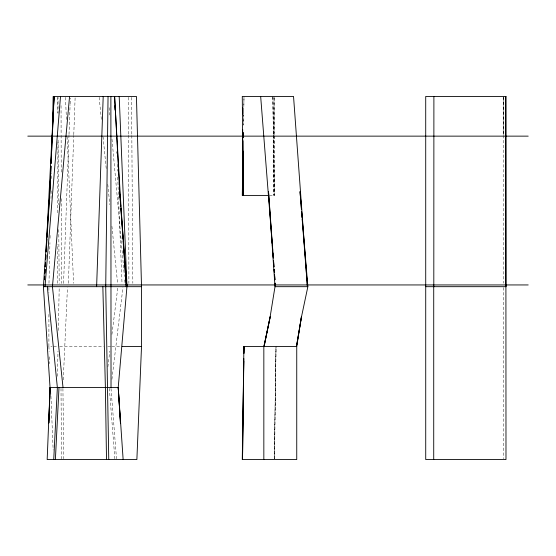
<?xml version="1.0" encoding="UTF-8"?>
<svg xmlns="http://www.w3.org/2000/svg" width="556" height="556" viewBox="0 0 556 556"><rect width="100%" height="100%" fill="white"/><g stroke="black" fill="none" stroke-linecap="round" stroke-linejoin="round"><path stroke-width="0.42" stroke-dasharray="2.78 2.08" d="M57.567 283.282L57.664 244.223M57.748 212.802L57.928 140.612M57.998 113.438L58.039 97.307M503.444 135.365L503.5 283.219M503.444 134.503L503.514 96.452M273.823 135.518L273.608 195.413L274.15 135.518M273.823 134.649L273.955 97.321M274.157 134.649L274.504 96.452M274.539 458.679L275.971 347.312M243.987 97.321L243.834 106.87L244.001 96.452M275.978 346.451L274.282 458.679L276.096 346.451M57.497 376.28L57.977 351.17M58.373 330.452L59.193 287.494M51.43 178.601L51.541 173.409M48.984 283.219L49.943 242.583M50.047 238.26L50.151 233.937M50.985 198.485L51.187 189.839M68.381 283.282L73.746 135.518M73.774 134.67L75.129 97.307M63.558 283.414L68.979 135.316M69.007 134.455L70.098 104.771M70.126 103.937L70.341 98.12M63.259 379.845L67.464 287.508M111.93 379.303L122.939 287.508M107.871 366.904L109.838 351.17M111.944 334.358L117.809 287.494M269.431 195.413L274.518 195.413L273.469 135.518M48.907 314.397L48.907 346.451L52.028 346.451M53.633 346.451L58.109 346.451M59.68 346.451L103.548 346.451M107.781 346.451L111.061 346.451M111.881 346.451L120.582 346.451M99.156 97.272L101.47 120.638M103.069 136.734L106.335 169.775M107.774 184.307L109.789 204.664M111.93 226.25L117.58 283.345M109.143 107.683L109.81 115.009M111.992 139.167L124.44 276.513M124.746 279.904L125.051 283.289M111.005 388.429L116.51 458.756M109.358 388.324L114.856 458.797M65.476 97.321L66.463 119.936M67.186 136.637L73.587 283.289M116.677 151.656L116.746 153.352M117.198 164.395L117.469 171.185M117.712 177.135L122.021 283.282M48.907 346.451L49.116 351.628M49.331 356.813L49.609 363.714M50.742 391.341L53.147 450.047M272.801 97.321L273.455 134.649M272.787 96.452L273.399 134.649M273.413 135.518L274.379 195.413L274.122 135.518M62.918 388.429L63.794 458.756M61 388.324L61.549 458.797M57.761 97.272L57.88 112.917M58.088 140.077L58.582 204.664M58.776 229.538L59.186 283.345M131.564 97.307L131.821 134.67M131.828 135.518L132.835 283.282M273.962 96.452L274.122 134.649M61.042 105.605L61.118 134.455M61.118 135.316L61.223 173.312M61.285 198.694L61.514 283.414M503.236 97.321L503.284 134.503L503.229 96.452M128.589 97.286L128.644 134.455M128.644 135.316L128.895 283.414M503.5 287.549L503.5 458.679M48.907 287.549L48.907 292.748M243.709 114.682L243.542 125.1L243.688 114.682"/><path stroke-width="0.83" d="M111.026 387.574L110.88 96.452M433.805 286.681L433.895 96.452M505.911 286.681L505.828 96.452L505.988 459.548L425.729 459.548L425.715 96.452L506.009 96.452M242.694 129.444L242.416 195.413L243.125 151.142M242.757 113.813L242.784 107.739M108.045 96.452L105.73 286.681L108.761 459.548M243.806 361.129L242.527 459.548L243.882 346.451L296.744 346.451L301.456 316.566L296.48 346.451L301.547 316.566L307.857 286.681L301.658 211.454M243.903 353.359L243.994 346.451L243.889 353.359M243.417 132.912L243.347 137.256L243.368 132.912M243.813 358.537L242.263 459.548L296.744 459.548L296.744 346.451M242.694 171.978L242.284 195.413L268.166 195.413M52.236 140.557L53.174 96.452L136.435 96.452L141.516 286.681L141.516 346.451L136.88 459.548L47.17 459.548L50.089 387.574L48.845 423.033L50.047 387.574L43.403 286.681L50.422 182.959L47.079 237.412M96.619 286.681L103.201 96.452M51.451 154.985L51.076 163.596L54.085 96.452L46.023 252.021M51.562 152.407L53.974 96.452M53.737 459.548L57.365 387.574L47.316 286.681M55.392 459.548L59.005 387.574M44.438 279.751L44.64 276.283M44.786 273.684L45.036 269.354M45.182 266.755L45.425 262.418M45.627 258.957L45.87 254.62M44.529 278.904L44.682 276.311M44.897 272.85L45.112 269.396M45.272 266.804L45.536 262.481M45.745 259.02L45.96 255.565M46.224 251.242L46.44 247.781M46.648 244.327L46.968 239.143M50.047 387.574L118.261 387.574L120.485 423.7L118.213 387.574L126.942 286.681L120.909 208.02M44.987 286.681L60.514 96.452M69.563 96.452L52.438 286.681L63.023 387.574M27.8 136.137L528.2 136.137M27.8 284.943L528.2 284.943M43.403 286.681L141.516 286.681M274.991 286.681L307.871 286.681M425.729 286.681L505.988 286.681M122.16 346.451L141.516 346.451M301.519 209.723L300.018 191.57L301.435 209.723M260.667 96.452L272.183 243.445M301.637 212.322L302.04 217.507M302.172 219.238L307.412 286.681L293.54 96.452L242.277 96.452L243.187 195.413L242.993 140.724M272.315 245.175L272.704 250.367M272.899 252.959L273.295 258.144M273.489 260.743L273.948 266.797M274.4 272.843L274.143 269.389L274.379 271.981M120.777 206.29L119.853 194.19L120.694 206.29M273.302 257.282L268.513 191.57L275.005 286.681L270.174 316.566L264.093 346.451L270.258 316.566L263.836 346.451L263.836 459.548M273.559 260.743L273.997 266.797M120.819 208.02L121.361 215.797M121.479 217.528L122.987 239.136M123.105 240.866L126.302 286.681L120.304 195.677L114.557 96.452M118.213 387.574L123.14 459.548M114.661 96.452L119.936 197.22M119.199 96.452L126.976 286.681M114.439 96.452L114.571 99.851M114.814 105.8L114.988 110.046M102.846 286.681L105.397 387.574L106.502 459.548M242.875 107.739L242.896 113.813M242.965 132.912L242.979 137.256M433.722 286.681L433.722 459.548M50.992 166.174L50.109 185.975L50.964 166.174M274.928 279.765L274.532 274.574L274.942 279.765M275.449 286.681L275.185 283.219L275.449 286.681"/></g></svg>
